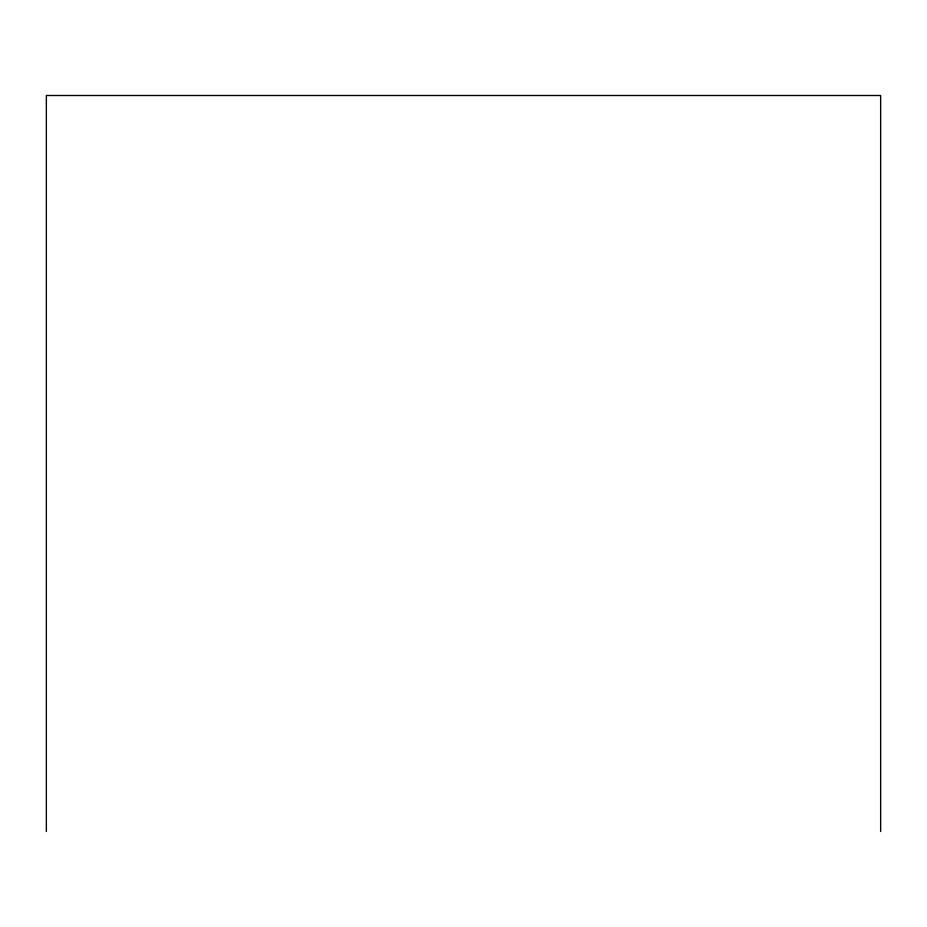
<?xml version="1.0" encoding="UTF-8"?>
<svg xmlns="http://www.w3.org/2000/svg" width="927" height="927" viewBox="0 0 927 927"><rect width="100%" height="100%" fill="white"/><g stroke="black" fill="none" stroke-linecap="round" stroke-linejoin="round"><path stroke-width="1.39" d="M880.65 831.496L880.65 95.504L46.35 95.504L46.35 831.496"/></g></svg>
